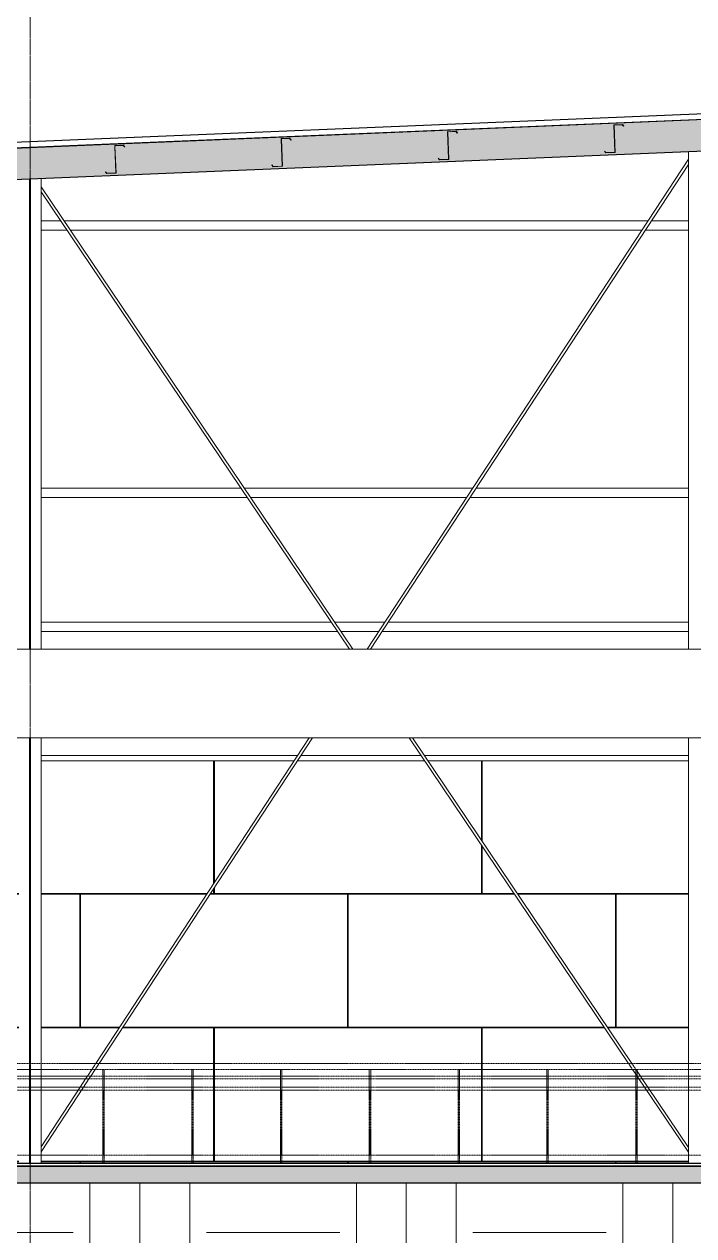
# Model space of a CAD drawing. Header units: inches. Extents: x -23445 to -52, y -314 to 853.
# Drawn here: x -8039.8 to -7798.5, y -25 to 411.9 of the extents above; entities that cross this region are included whole.
import ezdxf

# ---------------------------------------------------------------- set-up
doc = ezdxf.new("R2010")
doc.units = ezdxf.units.IN
doc.header["$MEASUREMENT"] = 0
for name, pattern in [('Dash 1_16_', [0.125, 0.0625, -0.0625]), ('Grid Line 1_2_', [0.875, 0.5, -0.125, 0.125, -0.125]), ('Hidden 1_8_', [0.1875, 0.125, -0.0625])]:
    doc.linetypes.add(name, pattern=pattern)
for name, color, linetype, lineweight in [('A-CLNG', 13, 'Continuous', 9), ('A-CLNG-PATT', 13, 'Continuous', 9), ('A-FLOR', 192, 'Continuous', 9), ('A-FLOR-HRAL', 11, 'Continuous', 9), ('A-FLOR-LEVL', 51, 'Continuous', 9), ('A-FLOR-PATT', 8, 'Continuous', 25), ('A-ROOF', 132, 'Continuous', 9), ('A-WALL-PATT', 111, 'Continuous', 25), ('C-TOPO', 7, 'Continuous', 9), ('I-WALL', 2, 'Continuous', 9), ('M-HVAC-DUCT', 70, 'Continuous', 9), ('S-BEAM', 12, 'Continuous', 9), ('S-COLS', 52, 'Continuous', 9), ('S-GRID', 1, 'Continuous', 9)]:
    doc.layers.add(name, color=color, linetype=linetype, lineweight=lineweight)
pattern_1 = [(45, (-21606.148, 72.082), (-19.007, 19.007), []), (45, (-21606.148, 100.882), (-19.007, 19.007), [])]

# ---------------------------------------------------------------- blocks, each defined once
blk = doc.blocks.new('Struct_Xcel_Sports Complex_rvt-4-Building Section - North_South looking West _ Fitness Center')
at = {"layer": 'A-FLOR-PATT', "lineweight": 9}
h = blk.add_hatch(dxfattribs=at)
h.set_pattern_fill('FP_56', style=0, pattern_type=2)
h.set_pattern_definition([(50, (-21606.15, 72.08), (55.0854, -4.8198), [5.76, -63.36]), (355, (-21606.15, 72.08), (-10.6557, 57.7685), [4.608, -50.688]), (100.451, (-21601.557, 71.68), (44.4295, 52.9487), [4.895, -53.848]), (46.184, (-21606.15, 87.44), (81.9644, -12.712), [8.64, -95.04]), (96.636, (-21599.32, 86.38), (71.7815, 74.8124), [7.343, -80.772]), (351.184, (-21606.15, 87.44), (71.782, 74.8124), [6.912, -76.032]), (21, (-21598.47, 83.6), (45.842, -30.9215), [5.76, -63.36]), (326, (-21598.47, 83.6), (18.687, 55.6915), [4.608, -50.688]), (71.451, (-21594.65, 81.025), (64.529, 24.77), [4.895, -53.848]), (37.5, (-21606.148, 72.082), (0.9339, 25.5668), [2.534, -47.539, 2.534, -48.922, -50.88]), (37.5, (-21606.148, 72.082), (0.9339, 25.5668), [-101.53, 2.534, -48.346]), (7.5, (-21606.148, 72.082), (20.20404, 30.2913), [2.534, -26.803, 2.534, -46.387, -19.392]), (7.5, (-21606.148, 72.082), (20.20404, 30.2913), [-78.259, 2.534, -16.858]), (327.5, (-21623.274, 72.082), (40.9978, -1.7324), [2.534, -16.666, 2.534, -57.37, -79.488]), (327.5, (-21623.274, 72.082), (40.9978, -1.7324), [-79.104, 2.534, -76.954]), (317.5, (-21630.954, 72.082), (44.7889, 7.6878), [2.534, -22.426, 2.534, -37.248, -56.448]), (317.5, (-21630.954, 72.082), (44.7889, 7.6878), [-64.742, 2.534, -53.914])])
h.paths.add_polyline_path([(-21132.3, -6), (-21132.3, 0), (-22790.8, 0), (-22790.8, -6), (-21136.06, -6)], flags=0)
at = {"layer": 'A-FLOR', "color": 250, "lineweight": 25}
for p, q in [((-21132.3, 0), (-22790.8, 0)), ((-22790.8, -6), (-21132.3, -6))]:
    blk.add_line(p, q, dxfattribs=at)
blk = doc.blocks.new('W-Wide Flange-Column - B1_F-1528733-Building Section - North_South looking West _ Fitness Center')
at = {"layer": 'S-COLS', "linetype": 'Hidden 1_8_'}
for p, q in [((-21867.71, 356.17), (-21867.71, 186.5)), ((-21867.4, 186.5), (-21867.4, 356.19)), ((-21867.71, 154.5), (-21867.71, 37.11)), ((-21867.4, 37.1), (-21867.4, 154.5)), ((-21867.71, 37.04), (-21867.71, 36.94)), ((-21867.71, 36.87), (-21867.71, 36.62)), ((-21867.71, 36.51), (-21867.71, 35.32)), ((-21867.71, 35.28), (-21867.71, 35.04)), ((-21867.4, 36.93), (-21867.4, 37.04)), ((-21867.4, 36.59), (-21867.4, 36.87)), ((-21867.4, 36.41), (-21867.4, 36.54)), ((-21867.4, 35.31), (-21867.4, 36.32)), ((-21867.4, 35.04), (-21867.4, 35.3)), ((-21867.71, 34.88), (-21867.71, 32.5)), ((-21867.71, 32.5), (-21867.71, 31.5)), ((-21867.71, 31.5), (-21867.71, 28.5)), ((-21867.4, 32.5), (-21867.4, 34.88)), ((-21867.4, 31.5), (-21867.4, 32.5)), ((-21867.4, 28.5), (-21867.4, 31.5)), ((-21867.71, 28.5), (-21867.71, 4)), ((-21867.4, 4), (-21867.4, 28.5)), ((-21867.71, 4), (-21867.71, 1)), ((-21867.4, 1), (-21867.4, 4))]:
    blk.add_line(p, q, dxfattribs=at)
blk = doc.blocks.new('Girt_Z - 10_D-V115-Building Section - North_South looking West _ Fitness Center')
at = {"layer": 'S-BEAM', "lineweight": 15}
for p, q in [((-21657.21, 375.48), (-21656.81, 365.86)), ((-21656.69, 365.68), (-21657.1, 375.48)), ((-21654.09, 375.79), (-21657.03, 375.67)), ((-21657.03, 375.56), (-21654.14, 375.68)), ((-21654.14, 375.68), (-21653.67, 375.17)), ((-21653.59, 375.24), (-21654.09, 375.79)), ((-21653.67, 375.17), (-21653.59, 375.24)), ((-21660.49, 366.16), (-21660.57, 366.09)), ((-21660.57, 366.09), (-21660.06, 365.54)), ((-21660.02, 365.65), (-21660.49, 366.16)), ((-21660.06, 365.54), (-21656.69, 365.68)), ((-21656.88, 365.78), (-21660.02, 365.65))]:
    blk.add_line(p, q, dxfattribs=at)
for centre, radius, start, end in [((-21657.02, 375.48), 0.187, 92.3859, 182.3859), ((-21657.02, 375.48), 0.0782, 94.5087, 182.3859), ((-21656.89, 365.86), 0.0782, 275.4283, 2.3859)]:
    blk.add_arc(centre, radius, start, end, dxfattribs=at)
blk = doc.blocks.new('Girt_Z - 10_D-V116-Building Section - North_South looking West _ Fitness Center')
at = {"layer": 'S-BEAM'}
h = blk.add_hatch(dxfattribs=at)
h.set_pattern_fill('FP_49', color=256, style=0, pattern_type=2)
h.set_pattern_definition(pattern_1)
h.paths.add_polyline_path([(-21720.01, 363.04), (-21716.64, 363.18), (-21716.83, 363.28), (-21719.96, 363.15), (-21720.43, 363.67), (-21720.52, 363.59)], flags=0)
h.paths.add_polyline_path([(-21716.64, 363.18), (-21717.05, 372.98), (-21717.16, 372.98), (-21716.76, 363.36)], flags=0)
h.paths.add_polyline_path([(-21713.62, 372.67), (-21713.54, 372.74), (-21714.04, 373.3), (-21716.98, 373.17), (-21716.97, 373.06), (-21714.09, 373.19)], flags=0)
at = {"layer": 'S-BEAM', "lineweight": 15}
for p, q in [((-21717.16, 372.98), (-21716.76, 363.36)), ((-21716.64, 363.18), (-21717.05, 372.98)), ((-21714.04, 373.3), (-21716.98, 373.17)), ((-21716.97, 373.06), (-21714.09, 373.19)), ((-21714.09, 373.19), (-21713.62, 372.67)), ((-21713.54, 372.74), (-21714.04, 373.3)), ((-21713.62, 372.67), (-21713.54, 372.74)), ((-21720.43, 363.67), (-21720.52, 363.59)), ((-21720.52, 363.59), (-21720.01, 363.04)), ((-21719.96, 363.15), (-21720.43, 363.67)), ((-21720.01, 363.04), (-21716.64, 363.18)), ((-21716.83, 363.28), (-21719.96, 363.15))]:
    blk.add_line(p, q, dxfattribs=at)
for centre, radius, start, end in [((-21716.97, 372.99), 0.187, 92.3859, 182.3859), ((-21716.97, 372.99), 0.0782, 94.5087, 182.3859), ((-21716.83, 363.36), 0.0782, 275.4283, 2.3859)]:
    blk.add_arc(centre, radius, start, end, dxfattribs=at)
blk = doc.blocks.new('Girt_Z - 10_D-V117-Building Section - North_South looking West _ Fitness Center')
at = {"layer": 'S-BEAM', "lineweight": 15}
for p, q in [((-21777.1, 370.48), (-21776.7, 360.86)), ((-21776.59, 360.68), (-21776.99, 370.49)), ((-21773.99, 370.8), (-21776.92, 370.68)), ((-21776.92, 370.57), (-21774.04, 370.69)), ((-21774.04, 370.69), (-21773.56, 370.17)), ((-21773.48, 370.24), (-21773.99, 370.8)), ((-21773.56, 370.17), (-21773.48, 370.24)), ((-21780.38, 361.17), (-21780.46, 361.1)), ((-21780.46, 361.1), (-21779.96, 360.54)), ((-21779.91, 360.65), (-21780.38, 361.17)), ((-21779.96, 360.54), (-21776.59, 360.68)), ((-21776.77, 360.78), (-21779.91, 360.65))]:
    blk.add_line(p, q, dxfattribs=at)
for centre, radius, start, end in [((-21776.92, 370.49), 0.187, 92.3859, 182.3859), ((-21776.92, 370.49), 0.0782, 94.5087, 182.3859), ((-21776.78, 360.86), 0.0782, 275.4283, 2.3859)]:
    blk.add_arc(centre, radius, start, end, dxfattribs=at)
blk = doc.blocks.new('Girt_Z - 10_D-V118-Building Section - North_South looking West _ Fitness Center')
at = {"layer": 'S-BEAM'}
h = blk.add_hatch(dxfattribs=at)
h.set_pattern_fill('FP_49', color=256, style=0, pattern_type=2)
h.set_pattern_definition(pattern_1)
h.paths.add_polyline_path([(-21839.91, 358.04), (-21836.53, 358.18), (-21836.72, 358.29), (-21839.86, 358.15), (-21840.33, 358.67), (-21840.41, 358.6)], flags=0)
h.paths.add_polyline_path([(-21836.53, 358.18), (-21836.94, 367.99), (-21837.05, 367.98), (-21836.65, 358.37)], flags=0)
h.paths.add_polyline_path([(-21833.51, 367.67), (-21833.43, 367.75), (-21833.94, 368.3), (-21836.87, 368.18), (-21836.87, 368.07), (-21833.98, 368.19)], flags=0)
at = {"layer": 'S-BEAM', "lineweight": 15}
for p, q in [((-21837.05, 367.98), (-21836.65, 358.37)), ((-21836.53, 358.18), (-21836.94, 367.99)), ((-21833.94, 368.3), (-21836.87, 368.18)), ((-21836.87, 368.07), (-21833.98, 368.19)), ((-21833.98, 368.19), (-21833.51, 367.67)), ((-21833.43, 367.75), (-21833.94, 368.3)), ((-21833.51, 367.67), (-21833.43, 367.75)), ((-21840.33, 358.67), (-21840.41, 358.6)), ((-21840.41, 358.6), (-21839.91, 358.04)), ((-21839.86, 358.15), (-21840.33, 358.67)), ((-21839.91, 358.04), (-21836.53, 358.18)), ((-21836.72, 358.29), (-21839.86, 358.15))]:
    blk.add_line(p, q, dxfattribs=at)
for centre, radius, start, end in [((-21836.86, 367.99), 0.187, 92.3859, 182.3859), ((-21836.86, 367.99), 0.0782, 94.5087, 182.3859), ((-21836.73, 358.36), 0.0782, 275.4283, 2.3859)]:
    blk.add_arc(centre, radius, start, end, dxfattribs=at)
blk = doc.blocks.new('Railing - 2_ 8_-V143-Building Section - North_South looking West _ Fitness Center')
at = {"layer": 'A-FLOR-HRAL', "linetype": 'Dash 1_16_'}
for p, q in [((-21905.05, 4), (-21905.05, 27.5)), ((-21905.05, 27.5), (-21904.8, 27.5)), ((-21904.8, 27.5), (-21905.05, 27.5)), ((-21905.05, 27.5), (-21905.05, 4)), ((-21904.8, 27.5), (-21873.3, 27.5)), ((-21873.3, 27.5), (-21904.8, 27.5)), ((-21873.3, 27.5), (-21873.05, 27.5)), ((-21873.05, 27.5), (-21873.3, 27.5)), ((-21873.05, 27.5), (-21873.05, 4)), ((-21873.05, 4), (-21873.05, 27.5)), ((-21904.8, 4), (-21905.05, 4)), ((-21905.05, 4), (-21904.8, 4)), ((-21873.3, 4), (-21904.8, 4)), ((-21904.8, 4), (-21873.3, 4)), ((-21873.05, 4), (-21873.3, 4)), ((-21873.3, 4), (-21873.05, 4))]:
    blk.add_line(p, q, dxfattribs=at)
blk = doc.blocks.new('Railing - 2_ x 1_2_-V145-Building Section - North_South looking West _ Fitness Center')
at = {"layer": 'A-FLOR-HRAL', "linetype": 'Dash 1_16_'}
for p, q in [((-21841.3, 34.87), (-21841.3, 32.5)), ((-21840.8, 34.87), (-21841.3, 34.87)), ((-21841.3, 1), (-21841.3, 34.87)), ((-21841.3, 34.87), (-21840.8, 34.87)), ((-21841.3, 32.5), (-21841.3, 31.5)), ((-21841.3, 31.5), (-21841.3, 28.5)), ((-21840.8, 1), (-21840.8, 34.87)), ((-21840.8, 32.5), (-21840.8, 34.87)), ((-21840.8, 31.5), (-21840.8, 32.5)), ((-21840.8, 28.5), (-21840.8, 31.5)), ((-21841.3, 28.5), (-21841.3, 4)), ((-21840.8, 4), (-21840.8, 28.5)), ((-21841.3, 4), (-21841.3, 1)), ((-21840.8, 1), (-21840.8, 4))]:
    blk.add_line(p, q, dxfattribs=at)
blk = doc.blocks.new('Railing - 2_ x 1_2_-V146-Building Section - North_South looking West _ Fitness Center')
at = {"layer": 'A-FLOR-HRAL', "linetype": 'Dash 1_16_'}
for p, q in [((-21809.3, 34.87), (-21809.3, 32.5)), ((-21808.8, 34.87), (-21809.3, 34.87)), ((-21809.3, 1), (-21809.3, 34.87)), ((-21809.3, 34.87), (-21808.8, 34.87)), ((-21809.3, 32.5), (-21809.3, 31.5)), ((-21809.3, 31.5), (-21809.3, 28.5)), ((-21808.8, 1), (-21808.8, 34.87)), ((-21808.8, 32.5), (-21808.8, 34.87)), ((-21808.8, 31.5), (-21808.8, 32.5)), ((-21808.8, 28.5), (-21808.8, 31.5)), ((-21809.3, 28.5), (-21809.3, 4)), ((-21808.8, 4), (-21808.8, 28.5)), ((-21809.3, 4), (-21809.3, 1)), ((-21808.8, 1), (-21808.8, 4))]:
    blk.add_line(p, q, dxfattribs=at)
blk = doc.blocks.new('Railing - 2_ 8_-V147-Building Section - North_South looking West _ Fitness Center')
at = {"layer": 'A-FLOR-HRAL', "linetype": 'Dash 1_16_'}
for p, q in [((-21777.05, 4), (-21777.05, 27.5)), ((-21777.05, 27.5), (-21776.8, 27.5)), ((-21776.8, 27.5), (-21777.05, 27.5)), ((-21777.05, 27.5), (-21777.05, 4)), ((-21776.8, 27.5), (-21745.3, 27.5)), ((-21745.3, 27.5), (-21776.8, 27.5)), ((-21745.3, 27.5), (-21745.05, 27.5)), ((-21745.05, 27.5), (-21745.3, 27.5)), ((-21745.05, 27.5), (-21745.05, 4)), ((-21745.05, 4), (-21745.05, 27.5)), ((-21776.8, 4), (-21777.05, 4)), ((-21777.05, 4), (-21776.8, 4)), ((-21745.3, 4), (-21776.8, 4)), ((-21776.8, 4), (-21745.3, 4)), ((-21745.05, 4), (-21745.3, 4)), ((-21745.3, 4), (-21745.05, 4))]:
    blk.add_line(p, q, dxfattribs=at)
blk = doc.blocks.new('Railing - 2_ x 1_2_-V148-Building Section - North_South looking West _ Fitness Center')
at = {"layer": 'A-FLOR-HRAL', "linetype": 'Dash 1_16_'}
for p, q in [((-21745.3, 34.87), (-21745.3, 32.5)), ((-21744.8, 34.87), (-21745.3, 34.87)), ((-21745.3, 1), (-21745.3, 34.87)), ((-21745.3, 34.87), (-21744.8, 34.87)), ((-21745.3, 32.5), (-21745.3, 31.5)), ((-21745.3, 31.5), (-21745.3, 28.5)), ((-21744.8, 1), (-21744.8, 34.87)), ((-21744.8, 32.5), (-21744.8, 34.87)), ((-21744.8, 31.5), (-21744.8, 32.5)), ((-21744.8, 28.5), (-21744.8, 31.5)), ((-21745.3, 28.5), (-21745.3, 4)), ((-21744.8, 4), (-21744.8, 28.5)), ((-21745.3, 4), (-21745.3, 1)), ((-21744.8, 1), (-21744.8, 4))]:
    blk.add_line(p, q, dxfattribs=at)
blk = doc.blocks.new('Railing - 2_ 8_-V149-Building Section - North_South looking West _ Fitness Center')
at = {"layer": 'A-FLOR-HRAL', "linetype": 'Dash 1_16_'}
for p, q in [((-21713.05, 4), (-21713.05, 27.5)), ((-21713.05, 27.5), (-21712.8, 27.5)), ((-21712.8, 27.5), (-21713.05, 27.5)), ((-21713.05, 27.5), (-21713.05, 4)), ((-21712.8, 27.5), (-21681.3, 27.5)), ((-21681.3, 27.5), (-21712.8, 27.5)), ((-21681.3, 27.5), (-21681.05, 27.5)), ((-21681.05, 27.5), (-21681.3, 27.5)), ((-21681.05, 27.5), (-21681.05, 4)), ((-21681.05, 4), (-21681.05, 27.5)), ((-21712.8, 4), (-21713.05, 4)), ((-21713.05, 4), (-21712.8, 4)), ((-21681.3, 4), (-21712.8, 4)), ((-21712.8, 4), (-21681.3, 4)), ((-21681.05, 4), (-21681.3, 4)), ((-21681.3, 4), (-21681.05, 4))]:
    blk.add_line(p, q, dxfattribs=at)
blk = doc.blocks.new('Railing - 2_ x 1_2_-V144-Building Section - North_South looking West _ Fitness Center')
at = {"layer": 'A-FLOR-HRAL', "linetype": 'Dash 1_16_'}
for p, q in [((-21873.3, 34.87), (-21873.3, 32.5)), ((-21872.8, 34.87), (-21873.3, 34.87)), ((-21873.3, 1), (-21873.3, 34.87)), ((-21873.3, 34.87), (-21872.8, 34.87)), ((-21873.3, 32.5), (-21873.3, 31.5)), ((-21873.3, 31.5), (-21873.3, 28.5)), ((-21872.8, 1), (-21872.8, 34.87)), ((-21872.8, 32.5), (-21872.8, 34.87)), ((-21872.8, 31.5), (-21872.8, 32.5)), ((-21872.8, 28.5), (-21872.8, 31.5)), ((-21873.3, 28.5), (-21873.3, 4)), ((-21872.8, 4), (-21872.8, 28.5)), ((-21873.3, 4), (-21873.3, 1)), ((-21872.8, 1), (-21872.8, 4))]:
    blk.add_line(p, q, dxfattribs=at)
blk = doc.blocks.new('Railing - 2_ 8_-V150-Building Section - North_South looking West _ Fitness Center')
at = {"layer": 'A-FLOR-HRAL', "linetype": 'Dash 1_16_'}
for p, q in [((-21649.05, 4), (-21649.05, 27.5)), ((-21649.05, 27.5), (-21648.8, 27.5)), ((-21648.8, 27.5), (-21649.05, 27.5)), ((-21649.05, 27.5), (-21649.05, 4)), ((-21648.8, 27.5), (-21617.3, 27.5)), ((-21617.3, 27.5), (-21648.8, 27.5)), ((-21617.3, 27.5), (-21617.05, 27.5)), ((-21617.05, 27.5), (-21617.3, 27.5)), ((-21617.05, 27.5), (-21617.05, 4)), ((-21617.05, 4), (-21617.05, 27.5)), ((-21648.8, 4), (-21649.05, 4)), ((-21649.05, 4), (-21648.8, 4)), ((-21617.3, 4), (-21648.8, 4)), ((-21648.8, 4), (-21617.3, 4)), ((-21617.05, 4), (-21617.3, 4)), ((-21617.3, 4), (-21617.05, 4))]:
    blk.add_line(p, q, dxfattribs=at)
blk = doc.blocks.new('Railing - Railing-939582-Building Section - North_South looking West _ Fitness Center')
at = {"layer": 'A-FLOR-HRAL', "linetype": 'Dash 1_16_'}
for p, q in [((-21584.05, 37.13), (-21906.05, 37.13)), ((-21906.05, 34.88), (-21584.05, 34.88)), ((-21872.8, 32.5), (-21841.3, 32.5)), ((-21841.3, 32.5), (-21872.8, 32.5)), ((-21841.3, 31.5), (-21872.8, 31.5)), ((-21841.3, 31.5), (-21872.8, 31.5)), ((-21841.3, 32.5), (-21840.8, 32.5)), ((-21840.8, 32.5), (-21841.3, 32.5)), ((-21840.8, 31.5), (-21841.3, 31.5)), ((-21840.8, 31.5), (-21841.3, 31.5)), ((-21840.8, 32.5), (-21809.3, 32.5)), ((-21809.3, 32.5), (-21840.8, 32.5)), ((-21809.3, 31.5), (-21840.8, 31.5)), ((-21809.3, 31.5), (-21840.8, 31.5)), ((-21809.3, 32.5), (-21808.8, 32.5)), ((-21808.8, 32.5), (-21809.3, 32.5)), ((-21808.8, 31.5), (-21809.3, 31.5)), ((-21808.8, 31.5), (-21809.3, 31.5)), ((-21808.8, 32.5), (-21777.3, 32.5)), ((-21777.3, 32.5), (-21808.8, 32.5)), ((-21777.3, 31.5), (-21808.8, 31.5)), ((-21777.3, 31.5), (-21808.8, 31.5)), ((-21777.3, 32.5), (-21776.8, 32.5)), ((-21776.8, 32.5), (-21777.3, 32.5)), ((-21776.8, 31.5), (-21777.3, 31.5)), ((-21776.8, 31.5), (-21777.3, 31.5)), ((-21776.8, 32.5), (-21745.3, 32.5)), ((-21745.3, 32.5), (-21776.8, 32.5)), ((-21745.3, 31.5), (-21776.8, 31.5)), ((-21745.3, 31.5), (-21776.8, 31.5)), ((-21745.3, 32.5), (-21744.8, 32.5)), ((-21744.8, 32.5), (-21745.3, 32.5)), ((-21744.8, 31.5), (-21745.3, 31.5)), ((-21744.8, 31.5), (-21745.3, 31.5)), ((-21744.8, 32.5), (-21713.3, 32.5)), ((-21713.3, 32.5), (-21744.8, 32.5)), ((-21713.3, 31.5), (-21744.8, 31.5)), ((-21713.3, 31.5), (-21744.8, 31.5)), ((-21713.3, 32.5), (-21712.8, 32.5)), ((-21712.8, 32.5), (-21713.3, 32.5)), ((-21712.8, 31.5), (-21713.3, 31.5)), ((-21712.8, 31.5), (-21713.3, 31.5)), ((-21712.8, 32.5), (-21681.3, 32.5)), ((-21681.3, 32.5), (-21712.8, 32.5)), ((-21681.3, 31.5), (-21712.8, 31.5)), ((-21681.3, 31.5), (-21712.8, 31.5)), ((-21681.3, 32.5), (-21680.8, 32.5)), ((-21680.8, 32.5), (-21681.3, 32.5)), ((-21680.8, 31.5), (-21681.3, 31.5)), ((-21680.8, 31.5), (-21681.3, 31.5)), ((-21680.8, 32.5), (-21649.3, 32.5)), ((-21649.3, 32.5), (-21680.8, 32.5)), ((-21649.3, 31.5), (-21680.8, 31.5)), ((-21649.3, 31.5), (-21680.8, 31.5)), ((-21649.25, 32.5), (-21648.8, 32.5)), ((-21648.8, 32.5), (-21649.25, 32.5)), ((-21648.8, 31.5), (-21649.25, 31.5)), ((-21648.8, 31.5), (-21649.25, 31.5)), ((-21648.8, 32.5), (-21617.3, 32.5)), ((-21617.3, 32.5), (-21648.8, 32.5)), ((-21617.3, 31.5), (-21648.8, 31.5)), ((-21617.3, 31.5), (-21648.8, 31.5)), ((-21872.8, 28.5), (-21841.3, 28.5)), ((-21841.3, 28.5), (-21872.8, 28.5)), ((-21841.3, 27.5), (-21872.8, 27.5)), ((-21841.3, 27.5), (-21872.8, 27.5)), ((-21841.3, 28.5), (-21840.8, 28.5)), ((-21840.8, 28.5), (-21841.3, 28.5)), ((-21840.8, 27.5), (-21841.3, 27.5)), ((-21840.8, 27.5), (-21841.3, 27.5)), ((-21840.8, 28.5), (-21809.3, 28.5)), ((-21809.3, 28.5), (-21840.8, 28.5)), ((-21809.3, 27.5), (-21840.8, 27.5)), ((-21809.3, 27.5), (-21840.8, 27.5)), ((-21809.3, 28.5), (-21808.8, 28.5)), ((-21808.8, 28.5), (-21809.3, 28.5)), ((-21808.8, 27.5), (-21809.3, 27.5)), ((-21808.8, 27.5), (-21809.3, 27.5)), ((-21808.8, 28.5), (-21777.3, 28.5)), ((-21777.3, 28.5), (-21808.8, 28.5)), ((-21777.3, 27.5), (-21808.8, 27.5)), ((-21777.3, 27.5), (-21808.8, 27.5)), ((-21777.3, 28.5), (-21776.8, 28.5)), ((-21776.8, 28.5), (-21777.3, 28.5)), ((-21776.8, 27.5), (-21777.3, 27.5)), ((-21776.8, 27.5), (-21777.3, 27.5)), ((-21776.8, 28.5), (-21745.3, 28.5)), ((-21745.3, 28.5), (-21776.8, 28.5)), ((-21745.3, 27.5), (-21776.8, 27.5)), ((-21745.3, 27.5), (-21776.8, 27.5)), ((-21745.3, 28.5), (-21744.8, 28.5)), ((-21744.8, 28.5), (-21745.3, 28.5)), ((-21744.8, 27.5), (-21745.3, 27.5)), ((-21744.8, 27.5), (-21745.3, 27.5)), ((-21744.8, 28.5), (-21713.3, 28.5)), ((-21713.3, 28.5), (-21744.8, 28.5)), ((-21713.3, 27.5), (-21744.8, 27.5)), ((-21713.3, 27.5), (-21744.8, 27.5)), ((-21713.3, 28.5), (-21712.8, 28.5)), ((-21712.8, 28.5), (-21713.3, 28.5)), ((-21712.8, 27.5), (-21713.3, 27.5)), ((-21712.8, 27.5), (-21713.3, 27.5)), ((-21712.8, 28.5), (-21681.3, 28.5)), ((-21681.3, 28.5), (-21712.8, 28.5)), ((-21681.3, 27.5), (-21712.8, 27.5)), ((-21681.3, 27.5), (-21712.8, 27.5)), ((-21681.3, 28.5), (-21680.8, 28.5)), ((-21680.8, 28.5), (-21681.3, 28.5)), ((-21680.8, 27.5), (-21681.3, 27.5)), ((-21680.8, 27.5), (-21681.3, 27.5)), ((-21680.8, 28.5), (-21649.3, 28.5)), ((-21649.3, 28.5), (-21680.8, 28.5)), ((-21649.3, 27.5), (-21680.8, 27.5)), ((-21649.3, 27.5), (-21680.8, 27.5)), ((-21649.3, 28.5), (-21648.8, 28.5)), ((-21648.8, 28.5), (-21649.3, 28.5)), ((-21648.8, 27.5), (-21649.3, 27.5)), ((-21648.8, 27.5), (-21649.3, 27.5)), ((-21648.8, 28.5), (-21617.3, 28.5)), ((-21617.3, 28.5), (-21648.8, 28.5)), ((-21617.3, 27.5), (-21648.8, 27.5)), ((-21617.3, 27.5), (-21648.8, 27.5))]:
    blk.add_line(p, q, dxfattribs=at)
for name, p in [('Railing - 2_ x 1_2_-V145-Building Section - North_South looking West _ Fitness Center', (0, 0)), ('Railing - 2_ x 1_2_-V146-Building Section - North_South looking West _ Fitness Center', (0, 0)), ('Railing - 2_ x 1_2_-V146-Building Section - North_South looking West _ Fitness Center', (32, 0)), ('Railing - 2_ x 1_2_-V148-Building Section - North_South looking West _ Fitness Center', (0, 0)), ('Railing - 2_ x 1_2_-V148-Building Section - North_South looking West _ Fitness Center', (32, 0)), ('Railing - 2_ x 1_2_-V146-Building Section - North_South looking West _ Fitness Center', (128, 0)), ('Railing - 2_ x 1_2_-V144-Building Section - North_South looking West _ Fitness Center', (224, 0)), ('Railing - 2_ 8_-V143-Building Section - North_South looking West _ Fitness Center', (32, 0)), ('Railing - 2_ 8_-V143-Building Section - North_South looking West _ Fitness Center', (64, 0)), ('Railing - 2_ 8_-V143-Building Section - North_South looking West _ Fitness Center', (96, 0)), ('Railing - 2_ 8_-V147-Building Section - North_South looking West _ Fitness Center', (0, 0)), ('Railing - 2_ 8_-V147-Building Section - North_South looking West _ Fitness Center', (32, 0)), ('Railing - 2_ 8_-V149-Building Section - North_South looking West _ Fitness Center', (0, 0)), ('Railing - 2_ 8_-V143-Building Section - North_South looking West _ Fitness Center', (224, 0)), ('Railing - 2_ 8_-V150-Building Section - North_South looking West _ Fitness Center', (0, 0))]:
    blk.add_blockref(name, p)
blk = doc.blocks.new('Girt_C - 10_D-1401751-Building Section - North_South looking West _ Fitness Center')
at = {"layer": 'S-BEAM'}
for p, q in [((-21771.1, 148.19), (-21863.55, 148.19)), ((-21726.66, 148.19), (-21769.92, 148.19)), ((-21630.3, 148.19), (-21725.48, 148.19))]:
    blk.add_line(p, q, dxfattribs=at)
blk = doc.blocks.new('Girt_Z - 10_D-1255199-Building Section - North_South looking West _ Fitness Center')
at = {"layer": 'S-BEAM'}
for p, q in [((-21863.55, 196.31), (-21759.06, 196.31)), ((-21863.55, 192.94), (-21756.79, 192.94)), ((-21757.88, 196.31), (-21739.58, 196.31)), ((-21755.6, 192.94), (-21741.79, 192.94)), ((-21740.62, 192.94), (-21630.3, 192.94)), ((-21738.41, 196.31), (-21630.3, 196.31))]:
    blk.add_line(p, q, dxfattribs=at)
blk = doc.blocks.new('Girt_Z - 10_D-1254871-Building Section - North_South looking West _ Fitness Center')
at = {"layer": 'S-BEAM'}
for p, q in [((-21863.55, 244.56), (-21791.53, 244.56)), ((-21863.55, 241.19), (-21789.26, 241.19)), ((-21790.36, 244.56), (-21707.97, 244.56)), ((-21788.09, 241.19), (-21710.18, 241.19)), ((-21709.03, 241.19), (-21630.3, 241.19)), ((-21706.82, 244.56), (-21630.3, 244.56))]:
    blk.add_line(p, q, dxfattribs=at)
blk = doc.blocks.new('Girt_Z - 10_D-1249026-Building Section - North_South looking West _ Fitness Center')
at = {"layer": 'S-BEAM'}
for p, q in [((-21863.55, 341.06), (-21856.52, 341.06)), ((-21855.32, 341.06), (-21644.8, 341.06)), ((-21643.61, 341.06), (-21630.3, 341.06)), ((-21863.55, 337.69), (-21854.25, 337.69)), ((-21853.05, 337.69), (-21647.01, 337.69)), ((-21645.82, 337.69), (-21630.3, 337.69))]:
    blk.add_line(p, q, dxfattribs=at)
blk = doc.blocks.new('Round Bar - 1_-1251515-Building Section - North_South looking West _ Fitness Center')
at = {"layer": 'S-BEAM'}
for p, q in [((-21751.26, 186.5), (-21863.55, 353.3)), ((-21863.55, 351.51), (-21752.46, 186.5)), ((-21730.92, 154.5), (-21651.89, 37.11)), ((-21650.69, 37.12), (-21729.71, 154.5)), ((-21651.81, 36.99), (-21651.43, 36.43)), ((-21651.42, 36.41), (-21650.92, 35.67)), ((-21650.88, 35.61), (-21650.74, 35.4)), ((-21650.67, 35.3), (-21650.52, 35.08)), ((-21650.57, 36.94), (-21650.65, 37.06)), ((-21650.42, 36.71), (-21650.54, 36.89)), ((-21650.23, 36.43), (-21650.38, 36.65)), ((-21649.94, 36), (-21650.18, 36.37)), ((-21649.5, 35.35), (-21649.9, 35.94)), ((-21649.33, 35.1), (-21649.47, 35.3)), ((-21649.25, 34.97), (-21649.31, 35.07)), ((-21650.4, 34.89), (-21649.3, 33.27)), ((-21649.25, 33.18), (-21648.8, 32.53)), ((-21648.8, 34.32), (-21649.18, 34.87)), ((-21647.58, 32.5), (-21648.8, 34.32)), ((-21648.79, 32.5), (-21648.11, 31.5)), ((-21648.11, 31.5), (-21646.09, 28.5)), ((-21646.91, 31.5), (-21647.58, 32.5)), ((-21644.89, 28.5), (-21646.91, 31.5)), ((-21646.09, 28.5), (-21630.3, 5.05)), ((-21630.3, 6.84), (-21644.89, 28.5))]:
    blk.add_line(p, q, dxfattribs=at)
blk = doc.blocks.new('Round Bar - 1_-1251605-Building Section - North_South looking West _ Fitness Center')
at = {"layer": 'S-BEAM'}
for p, q in [((-21630.3, 363.2), (-21746.02, 186.5)), ((-21744.82, 186.5), (-21630.3, 361.38)), ((-21766.97, 154.5), (-21843.84, 37.12)), ((-21842.64, 37.12), (-21765.78, 154.5)), ((-21845.22, 35.02), (-21845.27, 34.93)), ((-21845.12, 35.17), (-21845.2, 35.05)), ((-21844.33, 36.38), (-21845.03, 35.3)), ((-21844.06, 36.79), (-21844.31, 36.41)), ((-21843.89, 37.05), (-21844.03, 36.84)), ((-21843.99, 35.06), (-21843.88, 35.23)), ((-21843.83, 35.32), (-21843.16, 36.33)), ((-21843.11, 36.41), (-21843.04, 36.53)), ((-21843, 36.58), (-21842.9, 36.73)), ((-21842.88, 36.76), (-21842.72, 37)), ((-21847.52, 31.5), (-21849.49, 28.5)), ((-21848.29, 28.5), (-21846.33, 31.5)), ((-21846.87, 32.5), (-21847.52, 31.5)), ((-21845.31, 34.88), (-21846.87, 32.5)), ((-21846.33, 31.5), (-21845.67, 32.5)), ((-21845.67, 32.5), (-21844.12, 34.88)), ((-21863.55, 5.2), (-21848.29, 28.5)), ((-21849.49, 28.5), (-21863.55, 7.02))]:
    blk.add_line(p, q, dxfattribs=at)

msp = doc.modelspace()

# ---------------------------------------------------------------- hatches: boundary and pattern name
at = {"layer": 'A-CLNG-PATT'}
h = msp.add_hatch(dxfattribs=at)
h.set_pattern_fill('FP_47', color=256, style=0, pattern_type=2)
h.set_pattern_definition([(161.57, (-21605.188, 73.042), (-7.6802237, -0.0009796), [0, -54.643, 6.067, 0]), (18.43, (-21607.108, 73.042), (-7.6802237, 0.0009796), [0, -54.643, 6.067, 0]), (108.43, (-21605.188, 73.042), (3.8382953, -19.20136532), [18.211, -42.499]), (71.57, (-21607.108, 73.042), (3.8382953, 19.20136532), [18.211, -42.499])])
h.paths.add_polyline_path([(-8540.82995, 335.21711), (-7305.20495, 386.70148), (-7305.20495, 397.96125), (-8540.82995, 346.47687), (-8540.82995, 343.72475)], flags=0)
at = {"layer": 'A-WALL-PATT', "lineweight": 9}
h = msp.add_hatch(dxfattribs=at)
h.set_pattern_fill('FP_54', color=256, style=0, pattern_type=2)
h.set_pattern_definition([(90, (-21385.18, -673.75), (-193, -193), [48, -145]), (180, (-21385.18, -673.75), (-2e-14, -193), [96.25, -96.75]), (270, (-21481.43, -625.75), (-193, -193), [48, -145]), (180, (-21385.18, -625.75), (-2e-14, -193), [96.25, -96.75]), (270, (-21481.68, -625.75), (-193, -193), [48, -145]), (180, (-21481.68, -625.75), (-2e-14, -193), [96.25, -96.75]), (90, (-21577.93, -673.75), (-193, -193), [48, -145]), (180, (-21481.68, -673.75), (-2e-14, -193), [96.25, -96.75]), (90, (-21433.18, -625.5), (-193, -193), [48, -145]), (180, (-21384.93, -625.5), (-2e-14, -193), [48.25, -144.75]), (180, (-21384.93, -577.5), (-2e-14, -193), [48.25, -144.75]), (90, (-21529.68, -625.5), (-193, -193), [48, -145]), (180, (-21433.43, -625.5), (-2e-14, -193), [96.25, -96.75]), (270, (-21433.43, -577.5), (-193, -193), [48, -145]), (180, (-21433.43, -577.5), (-2e-14, -193), [96.25, -96.75]), (180, (-21529.93, -625.5), (-2e-14, -193), [48, -145]), (270, (-21529.93, -577.5), (-193, -193), [48, -145]), (180, (-21529.93, -577.5), (-2e-14, -193), [48, -145]), (90, (-21385.18, -577.25), (-193, -193), [48, -145]), (180, (-21385.18, -577.25), (-2e-14, -193), [96.25, -96.75]), (270, (-21481.43, -529.25), (-193, -193), [48, -145]), (180, (-21385.18, -529.25), (-2e-14, -193), [96.25, -96.75]), (270, (-21481.68, -529.25), (-193, -193), [48, -145]), (180, (-21481.68, -529.25), (-2e-14, -193), [96.25, -96.75]), (270, (-21577.93, -529.25), (-193, -193), [48, -145]), (180, (-21481.68, -577.25), (-2e-14, -193), [96.25, -96.75]), (90, (-21433.18, -529), (-193, -193), [48, -145]), (180, (-21384.93, -529), (-2e-14, -193), [48.25, -144.75]), (180, (-21384.93, -481), (-2e-14, -193), [48.25, -144.75]), (90, (-21529.68, -529), (-193, -193), [48, -145]), (180, (-21433.43, -529), (-2e-14, -193), [96.25, -96.75]), (270, (-21433.43, -481), (-193, -193), [48, -145]), (180, (-21433.43, -481), (-2e-14, -193), [96.25, -96.75]), (180, (-21529.93, -529), (-2e-14, -193), [48, -145]), (270, (-21529.93, -481), (-193, -193), [48, -145]), (180, (-21529.93, -481), (-2e-14, -193), [48, -145])])
h.paths.add_polyline_path([(-8446.70495, 0), (-8349.53117, 0), (-8349.53117, 1), (-8282.95495, 1), (-8282.95495, 146.25), (-8460.82988, 146.25), (-8483.32362, 123.82015), (-8486.14389, 121.26604), (-8490.66888, 118.01732), (-8494.69472, 115.69779), (-8498.21364, 114.03346), (-8502.64878, 112.44654), (-8507.93633, 111.19545), (-8511.87763, 110.61081), (-8517.45495, 110.29846), (-8517.45495, 98.25), (-8446.70495, 98.25), (-8446.70495, 61.59675)], flags=0)
h.paths.add_polyline_path([(-7754.57995, 1), (-7651.57995, 1), (-7651.57995, 146.25), (-7792.45495, 146.25), (-7792.45495, 1), (-7754.95495, 1)], flags=0)
h.paths.add_polyline_path([(-8150.86323, 1), (-8041.70495, 1), (-8041.70495, 146.25), (-8274.95495, 146.25), (-8274.95495, 1), (-8180.85977, 1)], flags=0)
h.paths.add_polyline_path([(-7914.95495, 1), (-7800.45495, 1), (-7800.45495, 5.04615), (-7895.58689, 146.25), (-7941.33326, 146.25), (-8033.70495, 5.19546), (-8033.70495, 1), (-7915.20495, 1)], flags=0)
h.paths.add_polyline_path([(-7800.45495, 6.83677), (-7800.45495, 146.25), (-7894.31282, 146.25), (-7803.40371, 11.21675)], flags=0)
h.paths.add_polyline_path([(-8033.70495, 7.02079), (-7942.60581, 146.25), (-8033.70495, 146.25), (-8033.70495, 7.61718)], flags=0)
h.paths.add_polyline_path([(-8249.25893, 34.89053), (-8249.25893, 34.89082), (-8246.39508, 34.89068)], flags=0)
h.paths.add_polyline_path([(-8298.41056, 35.22404), (-8298.41056, 35.22423), (-8298.152, 35.22423)], flags=0)
h.paths.add_polyline_path([(-8298.69337, 35.22404), (-8298.69337, 35.22423), (-8298.41056, 35.22404)], flags=0)
h.paths.add_polyline_path([(-8299.85979, 35.22404), (-8299.85979, 35.22423), (-8299.36473, 35.22423)], flags=0)
h.paths.add_polyline_path([(-7748.70443, 35.24126), (-7748.20623, 35.24139), (-7745.96247, 35.24139)], flags=0)
h.paths.add_polyline_path([(-8517.45495, 142.37968), (-8516.55524, 142.38182), (-8513.6371, 142.68288), (-8511.16539, 143.35861), (-8509.02803, 144.30164), (-8506.87249, 145.69624), (-8506.22412, 146.25), (-8517.45495, 146.25), (-8517.45495, 142.46242)], flags=0)
at = {"layer": 'C-TOPO'}
h = msp.add_hatch(dxfattribs=at)
h.set_pattern_fill('FP_46', color=256, style=0, pattern_type=2)
h.set_pattern_definition([(0, (-21606.15, 72.08), (48, 48), [48, -48]), (0, (-21606.15, 90.08), (48, 48), [48, -48]), (0, (-21606.15, 108.08), (48, 48), [48, -48]), (90, (-21600.15, 114.08), (-48, 48), [48, -48]), (90, (-21582.15, 114.08), (-48, 48), [48, -48]), (90, (-21564.15, 114.08), (-48, 48), [48, -48])])
h.paths.add_polyline_path([(-9049.10649, -99.61925), (-7295.09979, -99.61925), (-7295.09979, -48), (-7307.45495, -48), (-7307.45495, -36), (-7302.45495, -36), (-7302.45495, -6), (-8960.95495, -6), (-8960.95495, -36), (-8955.95495, -36), (-8955.95495, -48), (-8973.95495, -48), (-8973.95495, -36), (-8970.95495, -36), (-8970.95495, 0), (-9204.03049, 0), (-9204.03049, -99.61925), (-9052.94286, -99.61925)], flags=0)

# ---------------------------------------------------------------- linework, layer by layer
at = {"layer": 'A-CLNG', "lineweight": 25}
for p, q in [((-7305.20495, 397.96125), (-8540.82995, 346.47687)), ((-8540.82995, 335.21711), (-7305.20495, 386.70148))]:
    msp.add_line(p, q, dxfattribs=at)
at = {"layer": 'A-FLOR', "lineweight": 25}
for p, q in [((-7480.87874, 1), (-8349.53117, 1)), ((-8349.53117, 0), (-7480.87874, 0))]:
    msp.add_line(p, q, dxfattribs=at)
at = {"layer": 'A-FLOR-LEVL', "linetype": 'Grid Line 1_2_'}
msp.add_line((-9397.52325, 0), (-6347.23966, 0), dxfattribs=at)
at = {"layer": 'A-ROOF', "lineweight": 25}
for p, q in [((-7290.60513, 400.64976), (-8603.2474, 345.95634)), ((-8603.2474, 343.9546), (-7290.60513, 398.64803))]:
    msp.add_line(p, q, dxfattribs=at)
at = {"layer": 'I-WALL'}
for p, q in [((-7942.51743, 146.25), (-8033.70495, 146.25)), ((-7895.50699, 146.25), (-7941.3457, 146.25)), ((-7800.45495, 146.25), (-7894.32513, 146.25))]:
    msp.add_line(p, q, dxfattribs=at)
at = {"layer": 'M-HVAC-DUCT'}
for p, q in [((-7390.07995, 186.5), (-8445.95246, 186.5)), ((-8445.95246, 154.5), (-7390.07995, 154.5))]:
    msp.add_line(p, q, dxfattribs=at)
at = {"layer": 'S-COLS'}
for p, q in [((-7800.45495, 366.06607), (-7800.45495, 186.5)), ((-8033.70495, 356.34732), (-8033.70495, 186.5)), ((-8033.70495, 154.5), (-8033.70495, 37.11768)), ((-7800.45495, 154.5), (-7800.45495, 37.12348)), ((-8033.70495, 37.01447), (-8033.70495, 36.40675)), ((-8033.70495, 36.30379), (-8033.70495, 35.64368)), ((-8033.70495, 35.56593), (-8033.70495, 34.89999)), ((-7800.45495, 37.12348), (-7800.45495, 37.03123)), ((-7800.45495, 37.00813), (-7800.45495, 36.48783)), ((-7800.45495, 36.40675), (-7800.45495, 34.92222)), ((-8033.70495, 34.89999), (-8033.70495, 32.5)), ((-8033.70495, 32.5), (-8033.70495, 31.5)), ((-8033.70495, 31.5), (-8033.70495, 28.5)), ((-7800.45495, 34.87652), (-7800.45495, 32.5)), ((-7800.45495, 32.5), (-7800.45495, 31.5)), ((-7800.45495, 31.5), (-7800.45495, 28.5)), ((-8033.70495, 28.5), (-8033.70495, 4)), ((-7800.45495, 28.5), (-7800.45495, 4)), ((-8033.70495, 4), (-8033.70495, 1)), ((-7800.45495, 4), (-7800.45495, 1))]:
    msp.add_line(p, q, dxfattribs=at)
at = {"layer": 'S-GRID', "linetype": 'Grid Line 1_2_'}
msp.add_line((-8037.70495, -293.03588), (-8037.70495, 738.65708), dxfattribs=at)
msp.add_line((-8037.70495, -293.03588), (-8037.70495, 738.65708), dxfattribs=at)

# ---------------------------------------------------------------- block references
at = {"color": 170, "lineweight": 5}
msp.add_blockref('Struct_Xcel_Sports Complex_rvt-4-Building Section - North_South looking West _ Fitness Center', (13829.84786, 0), dxfattribs=at)
at = {"layer": 'A-FLOR-HRAL', "linetype": 'Dash 1_16_'}
msp.add_blockref('Railing - Railing-939582-Building Section - North_South looking West _ Fitness Center', (13829.84786, 0), dxfattribs=at)
at = {"layer": 'S-BEAM'}
for name in ['Girt_Z - 10_D-V116-Building Section - North_South looking West _ Fitness Center', 'Girt_Z - 10_D-V115-Building Section - North_South looking West _ Fitness Center', 'Girt_Z - 10_D-V118-Building Section - North_South looking West _ Fitness Center', 'Girt_Z - 10_D-V117-Building Section - North_South looking West _ Fitness Center', 'Round Bar - 1_-1251605-Building Section - North_South looking West _ Fitness Center', 'Round Bar - 1_-1251515-Building Section - North_South looking West _ Fitness Center', 'Girt_Z - 10_D-1249026-Building Section - North_South looking West _ Fitness Center', 'Girt_Z - 10_D-1254871-Building Section - North_South looking West _ Fitness Center', 'Girt_Z - 10_D-1255199-Building Section - North_South looking West _ Fitness Center', 'Girt_C - 10_D-1401751-Building Section - North_South looking West _ Fitness Center']:
    msp.add_blockref(name, (13829.84786, 0), dxfattribs=at)
at = {"layer": 'S-COLS', "linetype": 'Hidden 1_8_'}
msp.add_blockref('W-Wide Flange-Column - B1_F-1528733-Building Section - North_South looking West _ Fitness Center', (13829.84786, 0), dxfattribs=at)

doc.saveas('drawing.dxf')
